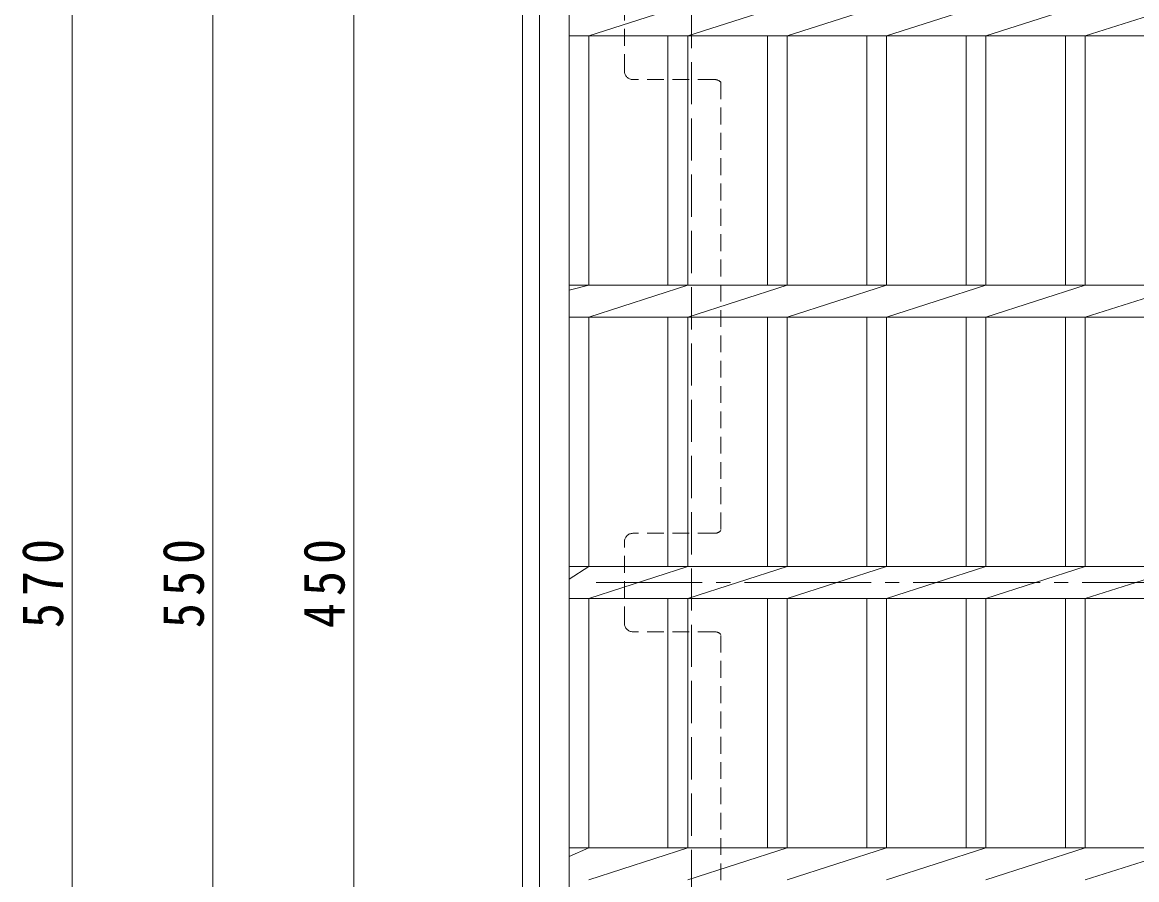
# Model space of a CAD drawing. Units: millimetres at full size, sheet at 1:5. Extents: x -1338 to 1343, y -985 to 902.
# Drawn here: x -1100.2 to -704.3, y 323.7 to 628.5 of the extents above; entities that cross this region are included whole.
import ezdxf

# ---------------------------------------------------------------- set-up
doc = ezdxf.new("R2010")
doc.units = ezdxf.units.MM
doc.header["$LTSCALE"] = 5
for name, pattern in [('CHAIN2', [12, 9, -1, 1, -1]), ('DASHED1', [1.8, 1.2, -0.6]), ('DASHED3', [4, 3, -1])]:
    doc.linetypes.add(name, pattern=pattern)
for name, color, linetype, lineweight in [('5-1', 3, 'Continuous', 9), ('5-2', 3, 'Continuous', 9), ('5-4', 7, 'Continuous', 9), ('5-7', 6, 'Continuous', 5)]:
    doc.layers.add(name, color=color, linetype=linetype, lineweight=lineweight)
doc.styles.add('ＭＳ ゴシック', font='')
doc.styles.get('ＭＳ ゴシック').set_extended_font_data('MS Gothic')

msp = doc.modelspace()

# ---------------------------------------------------------------- linework, layer by layer
at = {"layer": '5-1', "color": 2}
for p, q in [((-922.5, 714.373), (-922.5, 144.372)), ((-916.5, 708.372), (-916.5, 150.373))]:
    msp.add_line(p, q, dxfattribs=at)
at = {"layer": '5-1', "color": 2, "linetype": 'DASHED3'}
msp.add_line((-862.5, 654.373), (-862.5, 204.372), dxfattribs=at)
at = {"layer": '5-2'}
for p, q in [((-906, 154.372), (-906, 704.372)), ((-899, 623.722), (-863.85, 635.022)), ((-863.85, 623.722), (-828.55, 635.022)), ((-828.55, 623.722), (-793.25, 635.022)), ((-793.25, 623.722), (-757.95, 635.022)), ((-757.95, 623.722), (-722.65, 635.022)), ((-722.65, 623.722), (-687.05, 635.022)), ((-906, 623.722), (-369, 623.722)), ((-899, 535.022), (-899, 623.722)), ((-870.85, 535.022), (-870.85, 623.722)), ((-863.85, 535.022), (-863.85, 623.722)), ((-835.55, 535.022), (-835.55, 623.722)), ((-828.55, 535.022), (-828.55, 623.722)), ((-800.25, 535.022), (-800.25, 623.722)), ((-793.25, 535.022), (-793.25, 623.722)), ((-764.95, 535.022), (-764.95, 623.722)), ((-757.95, 535.022), (-757.95, 623.722)), ((-729.65, 535.022), (-729.65, 623.722)), ((-722.65, 535.022), (-722.65, 623.722)), ((-906, 533.34), (-899, 535.022)), ((-906, 535.022), (-369, 535.022)), ((-899, 523.722), (-863.85, 535.022)), ((-863.85, 523.722), (-828.55, 535.022)), ((-828.55, 523.722), (-793.25, 535.022)), ((-793.25, 523.722), (-757.95, 535.022)), ((-757.95, 523.722), (-722.65, 535.022)), ((-722.65, 523.722), (-687.05, 535.022)), ((-906, 523.722), (-369, 523.722)), ((-899, 435.022), (-899, 523.722)), ((-870.85, 435.022), (-870.85, 523.722)), ((-863.85, 435.022), (-863.85, 523.722)), ((-835.55, 435.022), (-835.55, 523.722)), ((-828.55, 435.022), (-828.55, 523.722)), ((-800.25, 435.022), (-800.25, 523.722)), ((-793.25, 435.022), (-793.25, 523.722)), ((-764.95, 435.022), (-764.95, 523.722)), ((-757.95, 435.022), (-757.95, 523.722)), ((-729.65, 435.022), (-729.65, 523.722)), ((-722.65, 435.022), (-722.65, 523.722)), ((-906, 430.521), (-899, 435.022)), ((-906, 435.022), (-369, 435.022)), ((-899, 423.723), (-863.85, 435.022)), ((-863.85, 423.723), (-828.55, 435.022)), ((-828.55, 423.723), (-793.25, 435.022)), ((-793.25, 423.723), (-757.95, 435.022)), ((-757.95, 423.723), (-722.65, 435.022)), ((-722.65, 423.723), (-687.05, 435.022)), ((-906, 423.722), (-369, 423.722)), ((-899, 335.022), (-899, 423.722)), ((-870.85, 335.022), (-870.85, 423.722)), ((-863.85, 335.022), (-863.85, 423.722)), ((-835.55, 335.022), (-835.55, 423.722)), ((-828.55, 335.022), (-828.55, 423.722)), ((-800.25, 335.022), (-800.25, 423.722)), ((-793.25, 335.022), (-793.25, 423.722)), ((-764.95, 335.022), (-764.95, 423.722)), ((-757.95, 335.022), (-757.95, 423.722)), ((-729.65, 335.022), (-729.65, 423.722)), ((-722.65, 335.022), (-722.65, 423.722)), ((-906, 331.931), (-899, 335.022)), ((-906, 335.022), (-456.85, 335.022)), ((-899, 323.723), (-863.85, 335.022)), ((-863.85, 323.723), (-828.55, 335.022)), ((-828.55, 323.723), (-793.25, 335.022)), ((-793.25, 323.723), (-757.95, 335.022)), ((-757.95, 323.723), (-722.65, 335.022)), ((-722.65, 323.723), (-687.05, 335.022))]:
    msp.add_line(p, q, dxfattribs=at)
at = {"layer": '5-4'}
for p, q in [((-1082.5, 144.372), (-1082.5, 714.373)), ((-1032.5, 704.372), (-1032.5, 154.372)), ((-982.5, 204.372), (-982.5, 654.373))]:
    msp.add_line(p, q, dxfattribs=at)
at = {"layer": '5-7', "color": 2, "linetype": 'DASHED1', "lineweight": 9}
for p, q in [((-886.303, 611.175), (-886.303, 640.176)), ((-854.3, 608.175), (-883.303, 608.175)), ((-852.1, 607.215), (-852.1, 447.833)), ((-886.303, 414.872), (-886.303, 443.873)), ((-854.3, 446.873), (-883.303, 446.873)), ((-854.3, 411.872), (-883.303, 411.872)), ((-852.1, 251.53), (-852.1, 410.912))]:
    msp.add_line(p, q, dxfattribs=at)
at = {"layer": '5-7', "color": 2, "linetype": 'CHAIN2', "lineweight": 9}
msp.add_line((-378.696, 429.373), (-896.303, 429.373), dxfattribs=at)
at = {"layer": '5-7', "color": 2, "linetype": 'DASHED1', "lineweight": 9}
for centre, start, end in [((-883.303, 611.175), 180, 270), ((-854.3, 605.175), 42.83343, 90), ((-854.3, 449.873), 270, 317.16657), ((-883.303, 443.873), 90, 180), ((-883.303, 414.872), 180, 270), ((-854.3, 408.872), 42.83343, 90)]:
    msp.add_arc(centre, 3, start, end, dxfattribs=at)

# ---------------------------------------------------------------- texts
at = {"layer": '5-4', "color": 2, "char_height": 14.66, "attachment_point": 7, "rotation": 90, "style": 'ＭＳ ゴシック'}
for s, insert in [('\\T1.27;\\W0.9;570', (-1085.5, 413.123)), ('\\T1.27;\\W0.9;550', (-1035.5, 413.122)), ('\\T1.27;\\W0.9;450', (-985.5, 413.122))]:
    msp.add_mtext(s, dxfattribs=dict(at, insert=insert))

doc.saveas('drawing.dxf')
